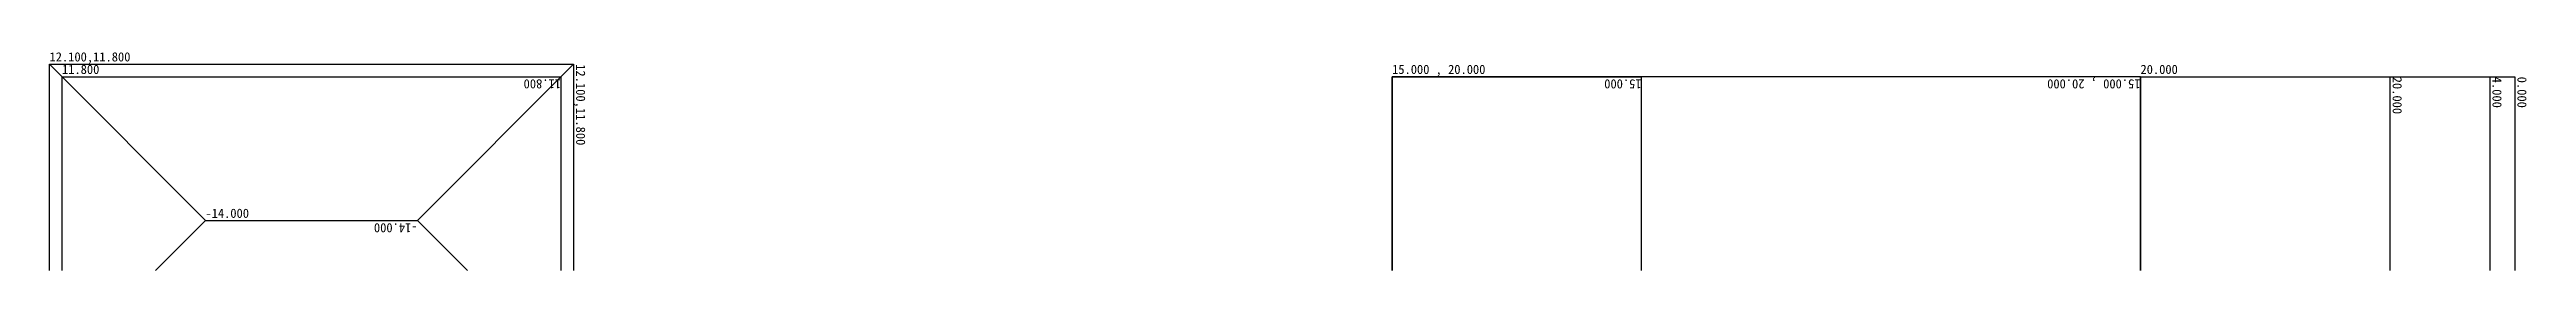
# Model space of a CAD drawing. Units: millimetres at full size, sheet at 1:200. Extents: x -48166 to 51124, y -35848 to -27126.
import ezdxf
from ezdxf.enums import TextEntityAlignment as Align

# ---------------------------------------------------------------- set-up
doc = ezdxf.new("R2010")
doc.units = ezdxf.units.MM
doc.header["$LTSCALE"] = 200
for name, color, linetype in [('0-0_\u3000本体', 7, 'Continuous'), ('0-4_ 屋\u3000根', 7, 'Continuous'), ('0-8_門型柱部', 7, 'Continuous'), ('0-9_門型上部', 7, 'Continuous')]:
    doc.layers.add(name, color=color, linetype=linetype)
doc.styles.add('ＭＳ ゴシック', font='')
doc.styles.get('ＭＳ ゴシック').set_extended_font_data('MS Gothic')

msp = doc.modelspace()

# ---------------------------------------------------------------- linework, layer by layer
at = {"layer": '0-0_\u3000本体'}
for p, q in [((-47666.4, -28098.5), (-27666.4, -28098.5)), ((-47666.4, -35847.8), (-47666.4, -28098.5)), ((-27666.4, -28098.5), (-27666.4, -35847.8))]:
    msp.add_line(p, q, dxfattribs=at)
at = {"layer": '0-4_ 屋\u3000根'}
for p, q in [((-48166.4, -27598.5), (-27166.4, -27598.5)), ((-48166.4, -27598.5), (-41916.4, -33848.5)), ((-48166.4, -35847.8), (-48166.4, -27598.5)), ((-27166.4, -27598.5), (-33416.4, -33848.5)), ((-27166.4, -27598.5), (-27166.4, -35847.8)), ((-43915.8, -35847.8), (-41916.4, -33848.5)), ((-41916.4, -33848.5), (-33416.4, -33848.5)), ((-31417, -35847.8), (-33416.4, -33848.5))]:
    msp.add_line(p, q, dxfattribs=at)
at = {"layer": '0-8_門型柱部'}
for p, q in [((5652.1, -28098.5), (15652.1, -28098.5)), ((5652.1, -35847.8), (5652.1, -28098.5)), ((15652.1, -35847.8), (15652.1, -28098.5)), ((35652.1, -28098.5), (45652.1, -28098.5)), ((35652.1, -28098.5), (35652.1, -35847.8)), ((45652.1, -28098.5), (45652.1, -35847.8)), ((49652.1, -28098.5), (49652.1, -35847.8)), ((50652.1, -28098.5), (50652.1, -35847.8))]:
    msp.add_line(p, q, dxfattribs=at)
msp.add_lwpolyline([(45652.1, -28098.5), (49652.1, -28098.5), (50652.1, -28098.5)], dxfattribs=at)
at = {"layer": '0-9_門型上部'}
for p, q in [((35652.1, -28098.5), (5652.1, -28098.5)), ((5652.1, -28098.5), (5652.1, -35847.8)), ((35652.1, -35847.8), (35652.1, -28098.5))]:
    msp.add_line(p, q, dxfattribs=at)

# ---------------------------------------------------------------- texts
at = {"layer": '0-0_\u3000本体', "color": 4, "style": 'ＭＳ ゴシック'}
msp.add_text('11.800', height=366.6, dxfattribs=at).set_placement((-47666.4, -28098.5), align=Align.BOTTOM_LEFT)
msp.add_text('11.800', height=366.6, rotation=180, dxfattribs=at).set_placement((-27666.4, -28098.5), align=Align.BOTTOM_LEFT)
at = {"layer": '0-4_ 屋\u3000根', "color": 4, "style": 'ＭＳ ゴシック'}
for s, p in [('12.100,11.800', (-48166.4, -27598.5)), ('-14.000', (-41916.4, -33848.5))]:
    msp.add_text(s, height=366.6, dxfattribs=at).set_placement(p, align=Align.BOTTOM_LEFT)
for s, rotation, p in [('12.100,11.800', 270, (-27166.4, -27598.5)), ('-14.000', 180, (-33416.4, -33848.5))]:
    msp.add_text(s, height=366.6, rotation=rotation, dxfattribs=at).set_placement(p, align=Align.BOTTOM_LEFT)
at = {"layer": '0-8_門型柱部', "color": 2, "style": 'ＭＳ ゴシック'}
for s, p in [('15.000', (5652.1, -28098.5)), ('20.000', (35652.1, -28098.5))]:
    msp.add_text(s, height=366.6, dxfattribs=at).set_placement(p, align=Align.BOTTOM_LEFT)
for s, rotation, p in [('15.000', 180, (15652.1, -28098.5)), ('20.000', 270, (45652.1, -28098.5)), ('4.000', 270, (49652.1, -28098.5)), ('0.000', 270, (50652.1, -28098.5))]:
    msp.add_text(s, height=366.6, rotation=rotation, dxfattribs=at).set_placement(p, align=Align.BOTTOM_LEFT)
at = {"layer": '0-9_門型上部', "color": 2, "style": 'ＭＳ ゴシック'}
msp.add_text('15.000 , 20.000', height=366.6, dxfattribs=at).set_placement((5652.1, -28098.5), align=Align.BOTTOM_LEFT)
msp.add_text('15.000 , 20.000', height=366.6, rotation=180, dxfattribs=at).set_placement((35652.1, -28098.5), align=Align.BOTTOM_LEFT)

doc.saveas('drawing.dxf')
